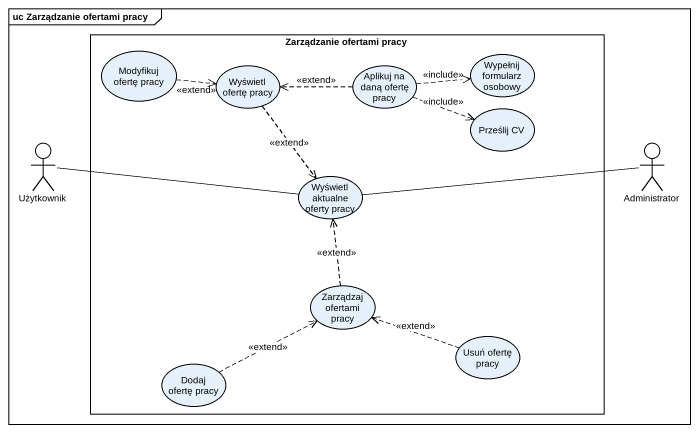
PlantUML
@startuml
mainframe uc Zarządzanie ofertami pracy
rectangle "Zarządzanie ofertami pracy" as Zarządzanie_ofertami_pracy {
  usecase "Modyfikuj ofertę pracy" as Modyfikuj_ofertę_pracy
  usecase "Wyświetl ofertę pracy" as Wyświetl_ofertę_pracy
  usecase "Aplikuj na daną ofertę pracy" as Aplikuj_na_daną_ofertę_pracy
  usecase "Wypełnij formularz osobowy" as Wypełnij_formularz_osobowy
  usecase "Prześlij CV" as Prześlij_CV
  usecase "Wyświetl aktualne oferty pracy" as Wyświetl_aktualne_oferty
  usecase "Zarządzaj ofertami pracy" as Zarządzaj_ofertami_pracy
  usecase "Usuń ofertę pracy" as Usuń_ofertę_pracy
  usecase "Dodaj ofertę pracy" as Dodaj_ofertę_pracy
}
actor Użytkownik
actor Administrator
Modyfikuj_ofertę_pracy .right.> Wyświetl_ofertę_pracy : <<extend>>
Wyświetl_ofertę_pracy ..> Wyświetl_aktualne_oferty : <<extend>>
Aplikuj_na_daną_ofertę_pracy .left.> Wyświetl_ofertę_pracy : <<extend>>
Aplikuj_na_daną_ofertę_pracy .right.> Wypełnij_formularz_osobowy : <<include>>
Aplikuj_na_daną_ofertę_pracy .right.> Prześlij_CV : <<include>>
Użytkownik -right- Wyświetl_aktualne_oferty
Administrator -left- Wyświetl_aktualne_oferty
Zarządzaj_ofertami_pracy .up.> Wyświetl_aktualne_oferty : <<extend>>
Usuń_ofertę_pracy .left.> Zarządzaj_ofertami_pracy : <<extend>>
Dodaj_ofertę_pracy .right.> Zarządzaj_ofertami_pracy : <<extend>>
@enduml
